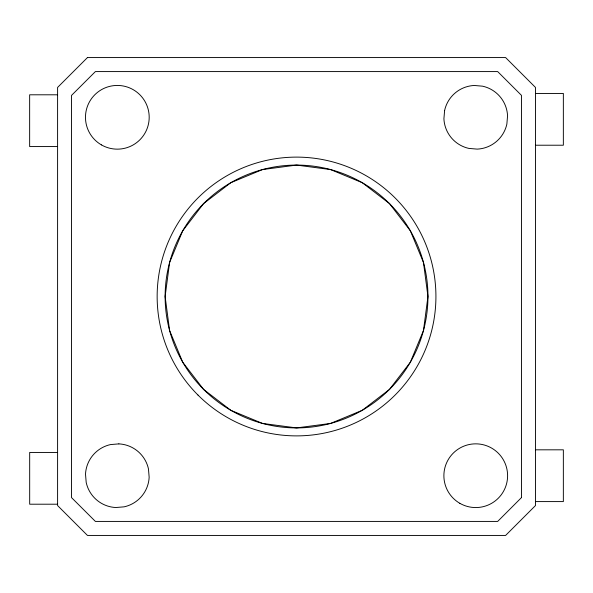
<?xml version="1.0" encoding="UTF-8"?>
<svg xmlns="http://www.w3.org/2000/svg" width="593" height="593" viewBox="0 0 593 593"><rect width="100%" height="100%" fill="white"/><g stroke="black" fill="none" stroke-linecap="round" stroke-linejoin="round"><path stroke-width="0.89" d="M535.472 93.442L563.35 93.442L563.35 145.218L535.472 145.218M57.528 94.798L29.65 94.798L29.65 146.567L57.528 146.567M535.472 449.82L563.35 449.82L563.35 501.589L535.472 501.589M57.558 452.437L29.68 452.437L29.68 504.206L57.558 504.206M444.617 110.483L443.912 118.77A31.859 31.859 0 0 0 468.93 148.42L477.217 149.117A31.859 31.859 0 0 0 506.859 124.107L507.564 115.82A31.859 31.859 0 0 0 482.546 86.178L474.259 85.474A31.859 31.859 0 0 0 444.617 110.483M169.598 262.484L165.121 296.5L169.598 330.516L182.726 362.204L203.614 389.423L230.825 410.312L262.521 423.439L296.537 427.916L330.546 423.439L362.241 410.312L389.46 389.423L410.349 362.204L423.476 330.516L427.953 296.5L423.476 262.484L410.349 230.796L389.46 203.577L362.241 182.688L330.546 169.561L296.537 165.084L262.521 169.561L230.825 182.688L203.614 203.577L182.726 230.796L169.598 262.484M521.455 497.609L497.683 521.417L95.391 521.417L71.538 497.609L71.538 95.391L95.391 71.583L497.683 71.583L521.455 95.354L521.455 497.609M87.468 57.565L57.595 87.43L57.595 505.57L87.468 535.435L505.607 535.435L535.472 505.57L535.472 87.43L505.607 57.565L87.468 57.565M118.852 443.883L110.565 444.572A31.859 31.859 0 0 0 85.511 474.185L86.2 482.472A31.859 31.859 0 0 0 115.813 507.526L124.1 506.837A31.859 31.859 0 0 0 149.154 477.224L148.465 468.93A31.859 31.859 0 0 0 118.852 443.883M101.403 144.885A31.859 31.859 0 0 0 149.191 117.295A31.859 31.859 0 0 0 101.403 89.706A31.859 31.859 0 0 0 101.403 144.885M459.812 503.294A31.859 31.859 0 0 0 507.601 475.705A31.859 31.859 0 0 0 459.812 448.115A31.859 31.859 0 0 0 459.812 503.294M197.98 395.057A139.377 139.377 0 0 0 431.17 332.577A139.377 139.377 0 0 0 260.46 161.867A139.377 139.377 0 0 0 197.98 395.057M203.614 389.423A131.416 131.416 0 0 0 423.476 330.516A131.416 131.416 0 0 0 262.521 169.561A131.416 131.416 0 0 0 203.614 389.423"/></g></svg>
